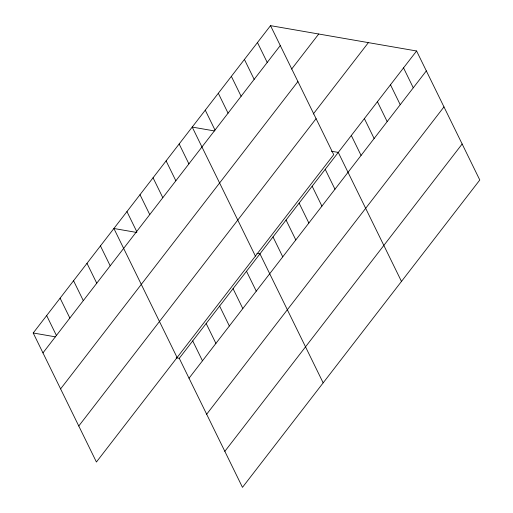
<?xml version="1.0" encoding="UTF-8"?>
<svg xmlns="http://www.w3.org/2000/svg" width="513" height="513" viewBox="0 0 513 513"><rect width="100%" height="100%" fill="white"/><g stroke="black" fill="none" stroke-linecap="round" stroke-linejoin="round"><path stroke-width="0.77" d="M270.524 25.65L333.726 154.669L96.418 462.014L33.21 332.995L270.524 25.65L416.582 50.986L479.79 180.005L242.476 487.35L179.274 358.33L176.209 357.798M42.957 352.893L280.271 45.548M291.653 69.069L318.72 34.012M60.598 388.905L297.912 81.561M313.276 114.001L368.385 42.624M78.778 426.002L316.085 118.657M179.274 358.33L416.582 50.986M189.021 378.228L426.335 70.89M206.662 414.241L443.976 106.896M224.835 451.344L462.149 143.999M214.396 130.924L192.208 127.077L255.416 256.09M331.385 151.22L338.272 152.412L401.474 281.432M136.849 232.479L113.899 228.497L177.1 357.516M256.898 253.307L259.956 253.832L323.164 382.852M33.21 332.995L55.398 336.842M403.532 67.889L413.279 87.794M390.483 84.792L400.23 104.697M377.427 101.702L387.174 121.6M364.377 118.606L374.124 138.504M351.322 135.509L361.075 155.407M325.216 169.316L334.97 189.214M257.468 42.553L267.222 62.451M312.167 186.219L321.914 206.117M244.419 59.457L254.166 79.355M299.117 203.122L308.864 223.02M231.363 76.36L241.116 96.264M286.062 220.026L295.809 239.924M218.314 93.263L228.061 113.168M273.012 236.929L282.759 256.833M205.264 110.167L215.011 130.071M246.509 271.249L256.256 291.153M179.159 143.98L188.906 163.878M233.062 288.665L242.809 308.57M166.103 160.883L175.856 180.781M219.615 306.081L229.362 325.986M153.054 177.787L162.801 197.685M206.168 323.498L215.915 343.396M139.998 194.69L149.751 214.588M192.721 340.914L202.468 360.812M126.948 211.593L136.695 231.491M100.445 245.913L110.199 265.811M86.998 263.329L96.752 283.227M73.551 280.746L83.305 300.644M60.104 298.162L69.851 318.06M46.657 315.578L56.404 335.476"/></g></svg>
